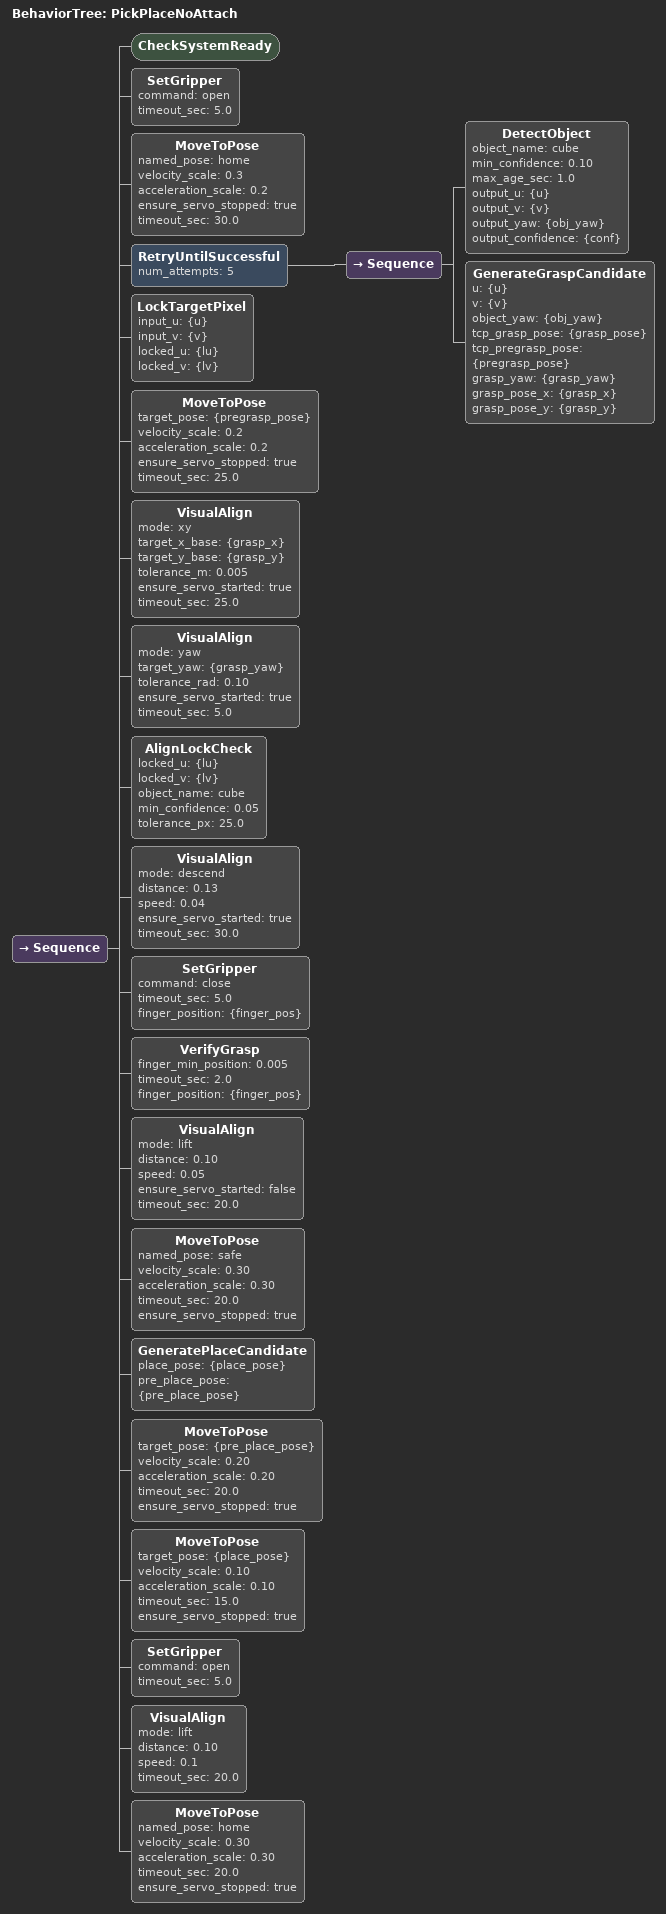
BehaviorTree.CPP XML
<root BTCPP_format="4">
    <BehaviorTree ID="PickPlaceNoAttach">
        <Sequence>
            <CheckSystemReady />

            <!-- ===== Pick (复用 M1.5 流程) ===== -->
            <SetGripper command="open" timeout_sec="5.0" />

            <MoveToPose named_pose="home"
                velocity_scale="0.3" acceleration_scale="0.2"
                ensure_servo_stopped="true"
                timeout_sec="30.0" />

            <!--检测 + 生成抓取候选 -->
            <RetryUntilSuccessful num_attempts="5">
                <Sequence>
                    <DetectObject object_name="cube" min_confidence="0.10" max_age_sec="1.0"
                        output_u="{u}" output_v="{v}"
                        output_yaw="{obj_yaw}" output_confidence="{conf}" />
                    <GenerateGraspCandidate u="{u}" v="{v}" object_yaw="{obj_yaw}"
                        tcp_grasp_pose="{grasp_pose}"
                        tcp_pregrasp_pose="{pregrasp_pose}"
                        grasp_yaw="{grasp_yaw}"
                        grasp_pose_x="{grasp_x}"
                        grasp_pose_y="{grasp_y}" />
                </Sequence>
            </RetryUntilSuccessful>

            <LockTargetPixel input_u="{u}" input_v="{v}"
                locked_u="{lu}" locked_v="{lv}" />

            <!-- 粗定位到pregrasp -->
            <MoveToPose target_pose="{pregrasp_pose}"
                velocity_scale="0.2" acceleration_scale="0.2"
                ensure_servo_stopped="true"
                timeout_sec="25.0" />

            <!-- IBVS 精对齐 -->
            <VisualAlign mode="xy"
                target_x_base="{grasp_x}" target_y_base="{grasp_y}"
                tolerance_m="0.005"
                ensure_servo_started="true"
                timeout_sec="25.0" />

            <VisualAlign mode="yaw"
                target_yaw="{grasp_yaw}"
                tolerance_rad="0.10"
                ensure_servo_started="true"
                timeout_sec="5.0" />

            <!-- 对齐后检查 cube 是否漂移 -->
            <AlignLockCheck locked_u="{lu}" locked_v="{lv}"
                object_name="cube"
                min_confidence="0.05"
                tolerance_px="25.0" />

            <!-- 盲降 +抓取 -->
            <VisualAlign mode="descend"
                distance="0.13"
                speed="0.04"
                ensure_servo_started="true"
                timeout_sec="30.0" />

            <SetGripper command="close" timeout_sec="5.0" finger_position="{finger_pos}" />

            <VerifyGrasp finger_min_position="0.005" timeout_sec="2.0"
                finger_position="{finger_pos}" />

            <!-- 抬起 -->
            <VisualAlign mode="lift"
                distance="0.10"
                speed="0.05"
                ensure_servo_started="false"
                timeout_sec="20.0" />

            <!-- ===== 关键：lift 后插 safe 中转 ===== -->
            <MoveToPose named_pose="safe"
                velocity_scale="0.30" acceleration_scale="0.30"
                timeout_sec="20.0"
                ensure_servo_stopped="true" />

            <!-- ===== Place ===== -->
            <GeneratePlaceCandidate place_pose="{place_pose}"
                pre_place_pose="{pre_place_pose}" />

            <MoveToPose target_pose="{pre_place_pose}"
                velocity_scale="0.20" acceleration_scale="0.20"
                timeout_sec="20.0"
                ensure_servo_stopped="true" />

            <MoveToPose target_pose="{place_pose}"
                velocity_scale="0.10" acceleration_scale="0.10"
                timeout_sec="15.0"
                ensure_servo_stopped="true" />

            <SetGripper command="open" timeout_sec="5.0" />

            <VisualAlign mode="lift"
                distance="0.10" speed="0.1"
                timeout_sec="20.0" />

            <MoveToPose named_pose="home"
                velocity_scale="0.30" acceleration_scale="0.30"
                timeout_sec="20.0"
                ensure_servo_stopped="true" />
        </Sequence>
    </BehaviorTree>
</root>
